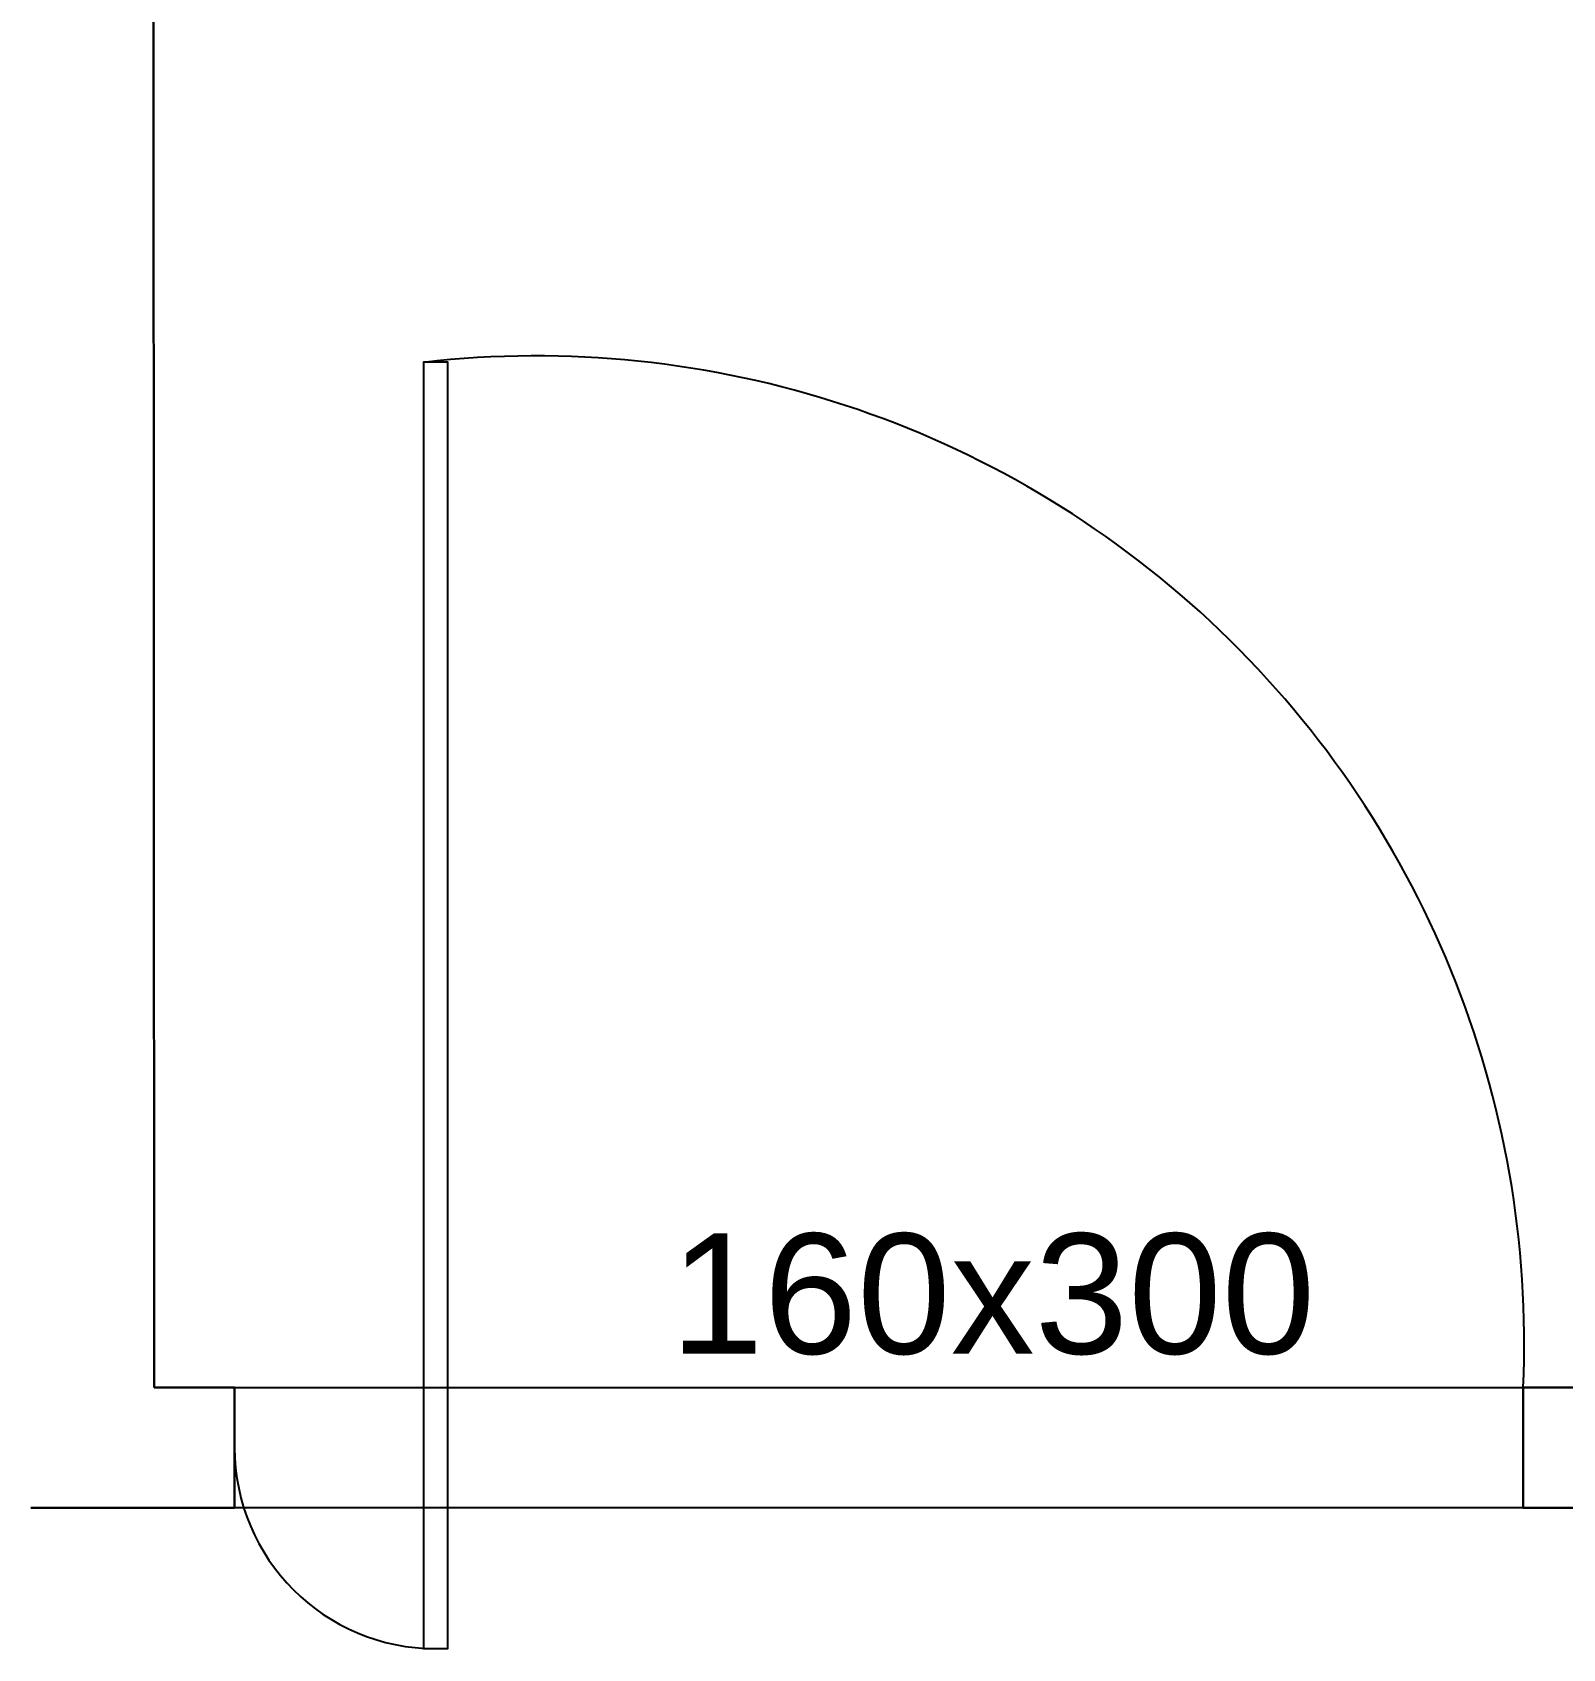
# Model space of a CAD drawing. Extents: x -165 to 197, y 154 to 653.
# Drawn here: x 103.364 to 105.267, y 478.301 to 480.311 of the extents above; entities that cross this region are included whole.
import ezdxf
from ezdxf.enums import TextEntityAlignment as Align

# ---------------------------------------------------------------- set-up
doc = ezdxf.new("R2010")
doc.units = 0
doc.header["$MEASUREMENT"] = 0
doc.layers.add('AIT-PAREDE', color=4, linetype='CONTINUOUS', lineweight=30)
doc.layers.add('AIT-PORTAS', color=2, linetype='CONTINUOUS')
doc.layers.add('TEXTO', color=190, linetype='CONTINUOUS')
doc.styles.add('ARIAL', font='ARIAL.TTF', dxfattribs={"height": 0.18})

msp = doc.modelspace()

# ---------------------------------------------------------------- linework, layer by layer
at = {"layer": 'AIT-PAREDE', "ltscale": 10}
for p, q in [((103.5122, 484.711), (103.5157, 478.6257)), ((103.5157, 478.6257), (103.6157, 478.6257)), ((105.2182, 478.4757), (105.2182, 478.6257)), ((105.2182, 478.6257), (105.5122, 478.6257)), ((103.3622, 478.4757), (103.6157, 478.4757)), ((105.5122, 478.4757), (105.2182, 478.4757))]:
    msp.add_line(p, q, dxfattribs=at)
at = {"layer": 'AIT-PAREDE'}
for p, q in [((103.6157, 478.6257), (103.5157, 478.6257)), ((103.5157, 478.6257), (103.6157, 478.6257)), ((103.6157, 478.4757), (103.6157, 478.6257)), ((103.3654, 478.4757), (103.6157, 478.4757)), ((103.3662, 478.4757), (103.6157, 478.4757))]:
    msp.add_line(p, q, dxfattribs=at)
at = {"layer": 'AIT-PORTAS', "color": 9}
for p, q in [((103.6157, 478.6257), (105.2182, 478.6257)), ((105.2182, 478.4757), (103.6157, 478.4757))]:
    msp.add_line(p, q, dxfattribs=at)
msp.add_lwpolyline([(103.8507, 478.3007), (103.8807, 478.3007), (103.8807, 479.9007), (103.8507, 479.9007)], close=True, dxfattribs=at)
for centre, radius, start, end in [((103.991, 478.6803), 1.2284, 357.4515, 96.5578), ((103.8657, 478.5507), 0.25, 180, 270)]:
    msp.add_arc(centre, radius, start, end, dxfattribs=at)

# ---------------------------------------------------------------- texts
at = {"layer": 'TEXTO', "style": 'ARIAL'}
msp.add_text('160x300', height=0.14967, dxfattribs=at).set_placement((104.9595, 478.8171), align=Align.TOP_RIGHT)

doc.saveas('drawing.dxf')
